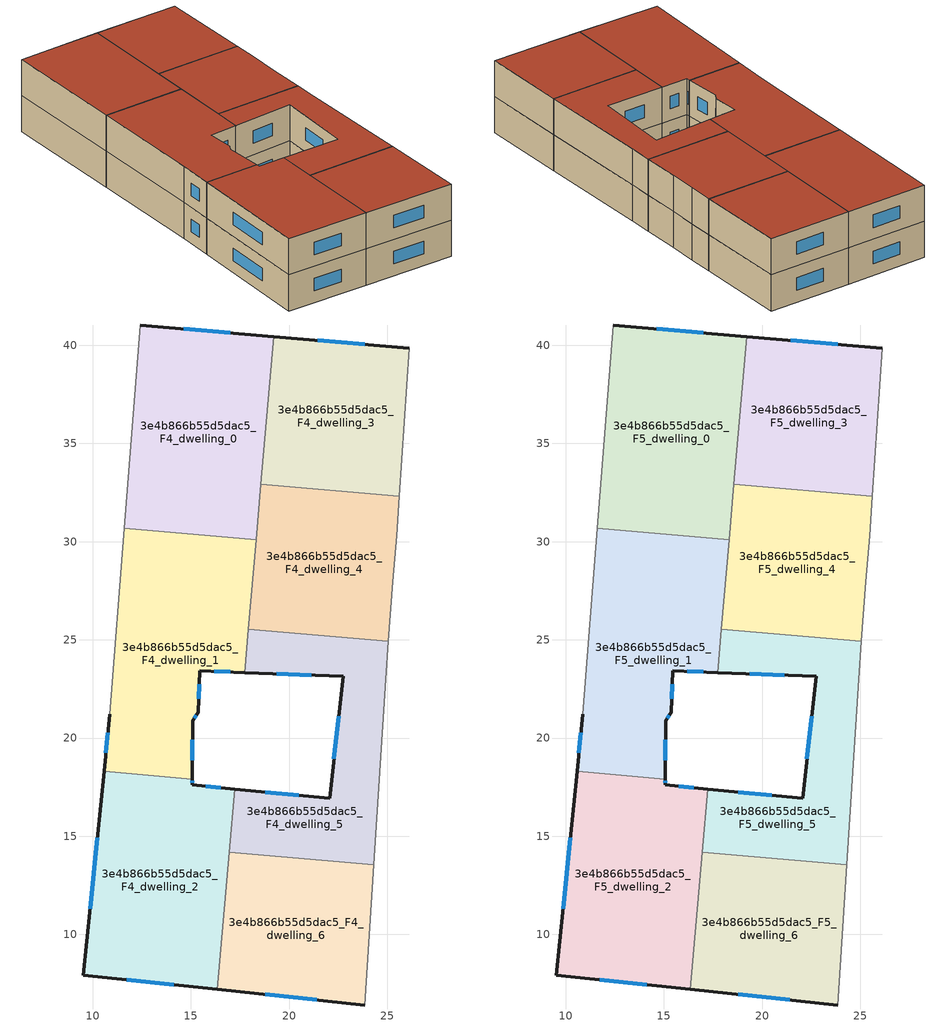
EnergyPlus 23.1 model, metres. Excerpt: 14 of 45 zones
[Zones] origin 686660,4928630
3e4b866b55d5dac5_F4_dwelling_0
 floor to 3e4b866b55d5dac5_F3_dwelling_0 (EU_floor_Construction): 19.21,40.45 18.32,30.1 11.61,30.68 12.42,41.03 z12
 wall outside (EU_wall_Construction): 19.21,40.45 12.42,41.03 z12:15
 wall to 3e4b866b55d5dac5_F4_dwelling_1 (EU_wall_Construction): 11.61,30.68 18.32,30.1 z12:15
 wall adiabatic (EU_wall_Construction): 12.42,41.03 11.61,30.68 z12:15
 wall to 3e4b866b55d5dac5_F4_dwelling_3 (EU_wall_Construction): 18.56,32.93 19.21,40.45 z12:15
 wall to 3e4b866b55d5dac5_F4_dwelling_4 (EU_wall_Construction): 18.32,30.1 18.56,32.93 z12:15
 window (EU_Window_Construction): 17,40.64 14.63,40.84 z12.98:14.02
3e4b866b55d5dac5_F4_dwelling_1
 floor to 3e4b866b55d5dac5_F3_dwelling_1 (EU_floor_Construction): 18.32,30.1 17.74,23.33 15.46,23.42 15.38,21.3 15.09,20.87 15.06,17.91 10.58,18.3 10.87,21.2 11.61,30.68 z12
 wall outside (EU_wall_Construction): 15.06,17.91 15.09,20.87 15.38,21.3 15.46,23.42 17.74,23.33 / 10.87,21.2 10.58,18.3 z12:15
 wall to 3e4b866b55d5dac5_F4_dwelling_2 (EU_wall_Construction): 10.58,18.3 15.06,17.91 z12:15
 wall adiabatic (EU_wall_Construction): 11.61,30.68 10.87,21.2 z12:15
 wall to 3e4b866b55d5dac5_F4_dwelling_4 (EU_wall_Construction): 17.93,25.54 18.32,30.1 z12:15
 wall to 3e4b866b55d5dac5_F4_dwelling_5 (EU_wall_Construction): 17.74,23.33 17.93,25.54 z12:15
 window (EU_Window_Construction): 16.2,23.39 17,23.36 / 15.41,21.99 15.43,22.73 / 15.18,21.01 15.29,21.16 / 15.07,18.87 15.08,19.91 / 10.78,20.26 10.67,19.24 z12.98:14.02
3e4b866b55d5dac5_F4_dwelling_2
 floor to 3e4b866b55d5dac5_F3_dwelling_2 (EU_floor_Construction): 17.22,17.4 16.34,7.2 9.53,7.92 10.58,18.3 15.06,17.91 15.06,17.61 z12
 wall outside (EU_wall_Construction): 10.58,18.3 9.53,7.92 16.34,7.2 / 17.22,17.4 15.06,17.61 15.06,17.91 z12:15
 wall to 3e4b866b55d5dac5_F4_dwelling_6 (EU_wall_Construction): 16.34,7.2 16.95,14.17 z12:15
 wall to 3e4b866b55d5dac5_F4_dwelling_5 (EU_wall_Construction): 16.95,14.17 17.22,17.4 z12:15
 window (EU_Window_Construction): 10.24,14.92 9.87,11.3 / 15.06,17.71 15.06,17.81 / 16.52,17.47 15.76,17.54 / 11.75,7.69 14.13,7.44 z12.98:14.02
3e4b866b55d5dac5_F4_dwelling_3
 floor to 3e4b866b55d5dac5_F3_dwelling_3 (EU_floor_Construction): 26.11,39.85 25.61,32.32 18.56,32.93 19.21,40.45 z12
 wall outside (EU_wall_Construction): 26.11,39.85 19.21,40.45 z12:15
 wall to 3e4b866b55d5dac5_F4_dwelling_4 (EU_wall_Construction): 18.56,32.93 25.61,32.32 z12:15
 wall adiabatic (EU_wall_Construction): 25.61,32.32 26.11,39.85 z12:15
 window (EU_Window_Construction): 23.87,40.05 21.46,40.25 z12.98:14.02
3e4b866b55d5dac5_F4_dwelling_4
 floor to 3e4b866b55d5dac5_F3_dwelling_4 (EU_floor_Construction): 25.61,32.32 25.48,30.29 25.27,27.95 25.06,24.92 17.93,25.54 18.56,32.93 z12
 wall adiabatic (EU_wall_Construction): 25.06,24.92 25.27,27.95 25.48,30.29 25.61,32.32 z12:15
 wall to 3e4b866b55d5dac5_F4_dwelling_5 (EU_wall_Construction): 17.93,25.54 25.06,24.92 z12:15
3e4b866b55d5dac5_F4_dwelling_5
 floor to 3e4b866b55d5dac5_F3_dwelling_5 (EU_floor_Construction): 25.06,24.92 24.92,22.98 24.31,13.54 16.95,14.17 17.22,17.4 22.06,16.92 22.75,23.13 17.74,23.33 17.93,25.54 z12
 wall outside (EU_wall_Construction): 17.74,23.33 22.75,23.13 22.06,16.92 17.22,17.4 z12:15
 wall adiabatic (EU_wall_Construction): 24.31,13.54 24.92,22.98 25.06,24.92 z12:15
 wall to 3e4b866b55d5dac5_F4_dwelling_6 (EU_wall_Construction): 16.95,14.17 24.31,13.54 z12:15
 window (EU_Window_Construction): 19.37,23.27 21.12,23.2 / 20.49,17.08 18.8,17.25 / 22.53,21.11 22.28,18.94 z12.98:14.02
3e4b866b55d5dac5_F4_dwelling_6
 floor to 3e4b866b55d5dac5_F3_dwelling_6 (EU_floor_Construction): 24.31,13.54 23.85,6.4 16.34,7.2 16.95,14.17 z12
 wall outside (EU_wall_Construction): 16.34,7.2 23.85,6.4 z12:15
 wall adiabatic (EU_wall_Construction): 23.85,6.4 24.31,13.54 z12:15
 window (EU_Window_Construction): 18.79,6.94 21.41,6.66 z12.98:14.02
3e4b866b55d5dac5_F5_dwelling_0
 floor to 3e4b866b55d5dac5_F4_dwelling_0 (EU_floor_Construction): 19.21,40.45 18.32,30.1 11.61,30.68 12.42,41.03 z15
 wall outside (EU_wall_Construction): 19.21,40.45 12.42,41.03 z15:18
 wall to 3e4b866b55d5dac5_F5_dwelling_1 (EU_wall_Construction): 11.61,30.68 18.32,30.1 z15:18
 wall adiabatic (EU_wall_Construction): 12.42,41.03 11.61,30.68 z15:18
 wall to 3e4b866b55d5dac5_F5_dwelling_3 (EU_wall_Construction): 18.56,32.93 19.21,40.45 z15:18
 wall to 3e4b866b55d5dac5_F5_dwelling_4 (EU_wall_Construction): 18.32,30.1 18.56,32.93 z15:18
 window (EU_Window_Construction): 17,40.64 14.63,40.84 z15.98:17.02
 roof outside (EU_roof_Construction): 18.32,30.1 19.21,40.45 12.42,41.03 11.61,30.68 z18
3e4b866b55d5dac5_F5_dwelling_1
 floor to 3e4b866b55d5dac5_F4_dwelling_1 (EU_floor_Construction): 18.32,30.1 17.74,23.33 15.46,23.42 15.38,21.3 15.09,20.87 15.06,17.91 10.58,18.3 10.87,21.2 11.61,30.68 z15
 wall outside (EU_wall_Construction): 15.06,17.91 15.09,20.87 15.38,21.3 15.46,23.42 17.74,23.33 / 10.87,21.2 10.58,18.3 z15:18
 wall to 3e4b866b55d5dac5_F5_dwelling_2 (EU_wall_Construction): 10.58,18.3 15.06,17.91 z15:18
 wall adiabatic (EU_wall_Construction): 11.61,30.68 10.87,21.2 z15:18
 wall to 3e4b866b55d5dac5_F5_dwelling_4 (EU_wall_Construction): 17.93,25.54 18.32,30.1 z15:18
 wall to 3e4b866b55d5dac5_F5_dwelling_5 (EU_wall_Construction): 17.74,23.33 17.93,25.54 z15:18
 window (EU_Window_Construction): 16.2,23.39 17,23.36 / 15.41,21.99 15.43,22.73 / 15.18,21.01 15.29,21.16 / 15.07,18.87 15.08,19.91 / 10.78,20.26 10.67,19.24 z15.98:17.02
 roof outside (EU_roof_Construction): 15.06,17.91 15.09,20.87 15.38,21.3 15.46,23.42 17.74,23.33 18.32,30.1 11.61,30.68 10.87,21.2 10.58,18.3 z18
3e4b866b55d5dac5_F5_dwelling_2
 floor to 3e4b866b55d5dac5_F4_dwelling_2 (EU_floor_Construction): 17.22,17.4 16.34,7.2 9.53,7.92 10.58,18.3 15.06,17.91 15.06,17.61 z15
 wall outside (EU_wall_Construction): 10.58,18.3 9.53,7.92 16.34,7.2 / 17.22,17.4 15.06,17.61 15.06,17.91 z15:18
 wall to 3e4b866b55d5dac5_F5_dwelling_6 (EU_wall_Construction): 16.34,7.2 16.95,14.17 z15:18
 wall to 3e4b866b55d5dac5_F5_dwelling_5 (EU_wall_Construction): 16.95,14.17 17.22,17.4 z15:18
 window (EU_Window_Construction): 10.24,14.92 9.87,11.3 / 15.06,17.71 15.06,17.81 / 16.52,17.47 15.76,17.54 / 11.75,7.69 14.13,7.44 z15.98:17.02
 roof outside (EU_roof_Construction): 16.34,7.2 17.22,17.4 15.06,17.61 15.06,17.91 10.58,18.3 9.53,7.92 z18
3e4b866b55d5dac5_F5_dwelling_3
 floor to 3e4b866b55d5dac5_F4_dwelling_3 (EU_floor_Construction): 26.11,39.85 25.61,32.32 18.56,32.93 19.21,40.45 z15
 wall outside (EU_wall_Construction): 26.11,39.85 19.21,40.45 z15:18
 wall to 3e4b866b55d5dac5_F5_dwelling_4 (EU_wall_Construction): 18.56,32.93 25.61,32.32 z15:18
 wall adiabatic (EU_wall_Construction): 25.61,32.32 26.11,39.85 z15:18
 window (EU_Window_Construction): 23.87,40.05 21.46,40.25 z15.98:17.02
 roof outside (EU_roof_Construction): 25.61,32.32 26.11,39.85 19.21,40.45 18.56,32.93 z18
3e4b866b55d5dac5_F5_dwelling_4
 floor to 3e4b866b55d5dac5_F4_dwelling_4 (EU_floor_Construction): 25.61,32.32 25.48,30.29 25.27,27.95 25.06,24.92 17.93,25.54 18.56,32.93 z15
 wall adiabatic (EU_wall_Construction): 25.06,24.92 25.27,27.95 25.48,30.29 25.61,32.32 z15:18
 wall to 3e4b866b55d5dac5_F5_dwelling_5 (EU_wall_Construction): 17.93,25.54 25.06,24.92 z15:18
 roof outside (EU_roof_Construction): 25.06,24.92 25.27,27.95 25.48,30.29 25.61,32.32 18.56,32.93 17.93,25.54 z18
3e4b866b55d5dac5_F5_dwelling_5
 floor to 3e4b866b55d5dac5_F4_dwelling_5 (EU_floor_Construction): 25.06,24.92 24.92,22.98 24.31,13.54 16.95,14.17 17.22,17.4 22.06,16.92 22.75,23.13 17.74,23.33 17.93,25.54 z15
 wall outside (EU_wall_Construction): 17.74,23.33 22.75,23.13 22.06,16.92 17.22,17.4 z15:18
 wall adiabatic (EU_wall_Construction): 24.31,13.54 24.92,22.98 25.06,24.92 z15:18
 wall to 3e4b866b55d5dac5_F5_dwelling_6 (EU_wall_Construction): 16.95,14.17 24.31,13.54 z15:18
 window (EU_Window_Construction): 19.37,23.27 21.12,23.2 / 20.49,17.08 18.8,17.25 / 22.53,21.11 22.28,18.94 z15.98:17.02
 roof outside (EU_roof_Construction): 24.31,13.54 24.92,22.98 25.06,24.92 17.93,25.54 17.74,23.33 22.75,23.13 22.06,16.92 17.22,17.4 16.95,14.17 z18
3e4b866b55d5dac5_F5_dwelling_6
 floor to 3e4b866b55d5dac5_F4_dwelling_6 (EU_floor_Construction): 24.31,13.54 23.85,6.4 16.34,7.2 16.95,14.17 z15
 wall outside (EU_wall_Construction): 16.34,7.2 23.85,6.4 z15:18
 wall adiabatic (EU_wall_Construction): 23.85,6.4 24.31,13.54 z15:18
 window (EU_Window_Construction): 18.79,6.94 21.41,6.66 z15.98:17.02
 roof outside (EU_roof_Construction): 23.85,6.4 24.31,13.54 16.95,14.17 16.34,7.2 z18
[Building]
EU S2 Campaign: North Axis=0; Terrain=City; Solar Distribution=FullExterior
[Site:Location]
Bologna: Latitude=44.5; Longitude=11.25; Time Zone=1; Elevation=37
[SizingPeriod:WeatherFileDays]
AnnualSizingPeriod: Begin Month=1; Begin Day of Month=1; End Month=12; End Day of Month=31; Day of Week for Start Day=Monday; Use Weather File Daylight Saving Period=No; Use Weather File Rain and Snow Indicators=No
[MATERIAL]
EU_InternalMass_Material: Roughness=MediumRough; Thickness=0.1; Conductivity=1; Density=1800; Specific Heat=900; Thermal Absorptance=0.9; Solar Absorptance=0.7; Visible Absorptance=0.7
[MATERIAL:NOMASS] Roughness=MediumRough; Thermal Absorptance=0.9; Solar Absorptance=0.7; Visible Absorptance=0.7
Name | Thermal Resistance
EU_wall_NoMass | 0.905828
EU_roof_NoMass | 0.37593
EU_floor_NoMass | 0.67114
[WINDOWMATERIAL:SIMPLEGLAZINGSYSTEM]
EU_Window_SimpleGlazing: UFactor=4.52486; Solar Heat Gain Coefficient=0.85; Visible Transmittance=0.85
[CONSTRUCTION]
EU_wall_Construction: EU_wall_NoMass
EU_roof_Construction: EU_roof_NoMass
EU_floor_Construction: EU_floor_NoMass
EU_Window_Construction: EU_Window_SimpleGlazing
EU_InternalMass_Construction: EU_InternalMass_Material
[ZONE] Type=1; Multiplier=1; Ceiling Height=autocalculate; Floor Area=autocalculate; Part of Total Floor Area=Yes
Name | Volume
3e4b866b55d5dac5_F4_dwelling_0; 3e4b866b55d5dac5_F5_dwelling_0 | 211.247
3e4b866b55d5dac5_F4_dwelling_1; 3e4b866b55d5dac5_F5_dwelling_1 | 211.252
3e4b866b55d5dac5_F4_dwelling_2; 3e4b866b55d5dac5_F5_dwelling_2 | 211.255
3e4b866b55d5dac5_F4_dwelling_3; 3e4b866b55d5dac5_F5_dwelling_3 | 158.451
3e4b866b55d5dac5_F4_dwelling_4; 3e4b866b55d5dac5_F5_dwelling_4 | 158.454
3e4b866b55d5dac5_F4_dwelling_5; 3e4b866b55d5dac5_F5_dwelling_5 | 158.448
3e4b866b55d5dac5_F4_dwelling_6; 3e4b866b55d5dac5_F5_dwelling_6 | 158.435
[INTERNALMASS] Construction=EU_InternalMass_Construction
Name | Zone or ZoneList | Surface Area
3e4b866b55d5dac5_F4_dwelling_0_EU_InternalMass | 3e4b866b55d5dac5_F4_dwelling_0 | 70.4153
3e4b866b55d5dac5_F4_dwelling_1_EU_InternalMass | 3e4b866b55d5dac5_F4_dwelling_1 | 70.4174
3e4b866b55d5dac5_F4_dwelling_2_EU_InternalMass | 3e4b866b55d5dac5_F4_dwelling_2 | 70.4213
3e4b866b55d5dac5_F4_dwelling_3_EU_InternalMass | 3e4b866b55d5dac5_F4_dwelling_3 | 52.8171
3e4b866b55d5dac5_F4_dwelling_4_EU_InternalMass | 3e4b866b55d5dac5_F4_dwelling_4 | 52.8183
3e4b866b55d5dac5_F4_dwelling_5_EU_InternalMass | 3e4b866b55d5dac5_F4_dwelling_5 | 52.8158
3e4b866b55d5dac5_F4_dwelling_6_EU_InternalMass | 3e4b866b55d5dac5_F4_dwelling_6 | 52.8118
3e4b866b55d5dac5_F5_dwelling_0_EU_InternalMass | 3e4b866b55d5dac5_F5_dwelling_0 | 70.4153
3e4b866b55d5dac5_F5_dwelling_1_EU_InternalMass | 3e4b866b55d5dac5_F5_dwelling_1 | 70.4174
3e4b866b55d5dac5_F5_dwelling_2_EU_InternalMass | 3e4b866b55d5dac5_F5_dwelling_2 | 70.4213
3e4b866b55d5dac5_F5_dwelling_3_EU_InternalMass | 3e4b866b55d5dac5_F5_dwelling_3 | 52.8171
3e4b866b55d5dac5_F5_dwelling_4_EU_InternalMass | 3e4b866b55d5dac5_F5_dwelling_4 | 52.8183
3e4b866b55d5dac5_F5_dwelling_5_EU_InternalMass | 3e4b866b55d5dac5_F5_dwelling_5 | 52.8158
3e4b866b55d5dac5_F5_dwelling_6_EU_InternalMass | 3e4b866b55d5dac5_F5_dwelling_6 | 52.8118
[OTHEREQUIPMENT] Fuel Type=Electricity; Design Level Calculation Method=Watts/Area; Power per Zone Floor Area=1; Fraction Latent=0; Fraction Radiant=0; Fraction Lost=0; Carbon Dioxide Generation Rate=0; EndUse Subcategory=EU_Step8_InternalGains
Name | Zone or ZoneList or Space or SpaceList | Schedule
EU_Step8_InternalGain_3e4b866b55d5dac5_F4_dwelling_0_f000 | 3e4b866b55d5dac5_F4_dwelling_0 | EU_Step8_GainSchedule_3e4b866b55d5dac5_F4_dwelling_0_f000
EU_Step8_InternalGain_3e4b866b55d5dac5_F4_dwelling_1_f000 | 3e4b866b55d5dac5_F4_dwelling_1 | EU_Step8_GainSchedule_3e4b866b55d5dac5_F4_dwelling_1_f000
EU_Step8_InternalGain_3e4b866b55d5dac5_F4_dwelling_2_f000 | 3e4b866b55d5dac5_F4_dwelling_2 | EU_Step8_GainSchedule_3e4b866b55d5dac5_F4_dwelling_2_f000
EU_Step8_InternalGain_3e4b866b55d5dac5_F4_dwelling_3_f000 | 3e4b866b55d5dac5_F4_dwelling_3 | EU_Step8_GainSchedule_3e4b866b55d5dac5_F4_dwelling_3_f000
EU_Step8_InternalGain_3e4b866b55d5dac5_F4_dwelling_4_f000 | 3e4b866b55d5dac5_F4_dwelling_4 | EU_Step8_GainSchedule_3e4b866b55d5dac5_F4_dwelling_4_f000
EU_Step8_InternalGain_3e4b866b55d5dac5_F4_dwelling_5_f000 | 3e4b866b55d5dac5_F4_dwelling_5 | EU_Step8_GainSchedule_3e4b866b55d5dac5_F4_dwelling_5_f000
EU_Step8_InternalGain_3e4b866b55d5dac5_F4_dwelling_6_f000 | 3e4b866b55d5dac5_F4_dwelling_6 | EU_Step8_GainSchedule_3e4b866b55d5dac5_F4_dwelling_6_f000
EU_Step8_InternalGain_3e4b866b55d5dac5_F5_dwelling_0_f000 | 3e4b866b55d5dac5_F5_dwelling_0 | EU_Step8_GainSchedule_3e4b866b55d5dac5_F5_dwelling_0_f000
EU_Step8_InternalGain_3e4b866b55d5dac5_F5_dwelling_1_f000 | 3e4b866b55d5dac5_F5_dwelling_1 | EU_Step8_GainSchedule_3e4b866b55d5dac5_F5_dwelling_1_f000
EU_Step8_InternalGain_3e4b866b55d5dac5_F5_dwelling_2_f000 | 3e4b866b55d5dac5_F5_dwelling_2 | EU_Step8_GainSchedule_3e4b866b55d5dac5_F5_dwelling_2_f000
EU_Step8_InternalGain_3e4b866b55d5dac5_F5_dwelling_3_f000 | 3e4b866b55d5dac5_F5_dwelling_3 | EU_Step8_GainSchedule_3e4b866b55d5dac5_F5_dwelling_3_f000
EU_Step8_InternalGain_3e4b866b55d5dac5_F5_dwelling_4_f000 | 3e4b866b55d5dac5_F5_dwelling_4 | EU_Step8_GainSchedule_3e4b866b55d5dac5_F5_dwelling_4_f000
EU_Step8_InternalGain_3e4b866b55d5dac5_F5_dwelling_5_f000 | 3e4b866b55d5dac5_F5_dwelling_5 | EU_Step8_GainSchedule_3e4b866b55d5dac5_F5_dwelling_5_f000
EU_Step8_InternalGain_3e4b866b55d5dac5_F5_dwelling_6_f000 | 3e4b866b55d5dac5_F5_dwelling_6 | EU_Step8_GainSchedule_3e4b866b55d5dac5_F5_dwelling_6_f000
[ZONEVENTILATION:DESIGNFLOWRATE] Schedule=EU_AlwaysOn; Design Flow Rate Calculation Method=AirChanges/Hour; Air Changes per Hour=0.73129; Ventilation Type=Natural; Fan Pressure Rise=0; Fan Total Efficiency=1; Constant Term Coefficient=1; Temperature Term Coefficient=0; Velocity Term Coefficient=0; Velocity Squared Term Coefficient=0; Minimum Indoor Temperature=-100; Maximum Indoor Temperature=100; Delta Temperature=-100; Minimum Outdoor Temperature=-100; Maximum Outdoor Temperature=100; Maximum Wind Speed=40
Name | Zone or ZoneList or Space or SpaceList
EU_ConstantAir_3e4b866b55d5dac5_F4_dwelling_0 | 3e4b866b55d5dac5_F4_dwelling_0
EU_ConstantAir_3e4b866b55d5dac5_F4_dwelling_1 | 3e4b866b55d5dac5_F4_dwelling_1
EU_ConstantAir_3e4b866b55d5dac5_F4_dwelling_2 | 3e4b866b55d5dac5_F4_dwelling_2
EU_ConstantAir_3e4b866b55d5dac5_F4_dwelling_3 | 3e4b866b55d5dac5_F4_dwelling_3
EU_ConstantAir_3e4b866b55d5dac5_F4_dwelling_4 | 3e4b866b55d5dac5_F4_dwelling_4
EU_ConstantAir_3e4b866b55d5dac5_F4_dwelling_5 | 3e4b866b55d5dac5_F4_dwelling_5
EU_ConstantAir_3e4b866b55d5dac5_F4_dwelling_6 | 3e4b866b55d5dac5_F4_dwelling_6
EU_ConstantAir_3e4b866b55d5dac5_F5_dwelling_0 | 3e4b866b55d5dac5_F5_dwelling_0
EU_ConstantAir_3e4b866b55d5dac5_F5_dwelling_1 | 3e4b866b55d5dac5_F5_dwelling_1
EU_ConstantAir_3e4b866b55d5dac5_F5_dwelling_2 | 3e4b866b55d5dac5_F5_dwelling_2
EU_ConstantAir_3e4b866b55d5dac5_F5_dwelling_3 | 3e4b866b55d5dac5_F5_dwelling_3
EU_ConstantAir_3e4b866b55d5dac5_F5_dwelling_4 | 3e4b866b55d5dac5_F5_dwelling_4
EU_ConstantAir_3e4b866b55d5dac5_F5_dwelling_5 | 3e4b866b55d5dac5_F5_dwelling_5
EU_ConstantAir_3e4b866b55d5dac5_F5_dwelling_6 | 3e4b866b55d5dac5_F5_dwelling_6
[HVACTEMPLATE:THERMOSTAT] Constant Heating Setpoint=20; Constant Cooling Setpoint=50
EU_HeatOnly_3e4b866b55d5dac5_F0_dwelling_0; EU_HeatOnly_3e4b866b55d5dac5_F0_dwelling_1; EU_HeatOnly_3e4b866b55d5dac5_F0_dwelling_2; EU_HeatOnly_3e4b866b55d5dac5_F0_dwelling_3; EU_HeatOnly_3e4b866b55d5dac5_F0_dwelling_4; EU_HeatOnly_3e4b866b55d5dac5_F0_dwelling_5; EU_HeatOnly_3e4b866b55d5dac5_F0_dwelling_6; EU_HeatOnly_3e4b866b55d5dac5_F0_dwelling_7; EU_HeatOnly_3e4b866b55d5dac5_F1_dwelling_0; EU_HeatOnly_3e4b866b55d5dac5_F1_dwelling_1; EU_HeatOnly_3e4b866b55d5dac5_F1_dwelling_2; EU_HeatOnly_3e4b866b55d5dac5_F1_dwelling_3; EU_HeatOnly_3e4b866b55d5dac5_F1_dwelling_4; EU_HeatOnly_3e4b866b55d5dac5_F1_dwelling_5; EU_HeatOnly_3e4b866b55d5dac5_F1_dwelling_6; EU_HeatOnly_3e4b866b55d5dac5_F1_dwelling_7; EU_HeatOnly_3e4b866b55d5dac5_F2_dwelling_0; EU_HeatOnly_3e4b866b55d5dac5_F2_dwelling_1; EU_HeatOnly_3e4b866b55d5dac5_F2_dwelling_2; EU_HeatOnly_3e4b866b55d5dac5_F2_dwelling_3; EU_HeatOnly_3e4b866b55d5dac5_F2_dwelling_4; EU_HeatOnly_3e4b866b55d5dac5_F2_dwelling_5; EU_HeatOnly_3e4b866b55d5dac5_F2_dwelling_6; EU_HeatOnly_3e4b866b55d5dac5_F2_dwelling_7; EU_HeatOnly_3e4b866b55d5dac5_F3_dwelling_0; EU_HeatOnly_3e4b866b55d5dac5_F3_dwelling_1; EU_HeatOnly_3e4b866b55d5dac5_F3_dwelling_2; EU_HeatOnly_3e4b866b55d5dac5_F3_dwelling_3; EU_HeatOnly_3e4b866b55d5dac5_F3_dwelling_4; EU_HeatOnly_3e4b866b55d5dac5_F3_dwelling_5; EU_HeatOnly_3e4b866b55d5dac5_F3_dwelling_6; EU_HeatOnly_3e4b866b55d5dac5_F4_dwelling_0; EU_HeatOnly_3e4b866b55d5dac5_F4_dwelling_1; EU_HeatOnly_3e4b866b55d5dac5_F4_dwelling_2; EU_HeatOnly_3e4b866b55d5dac5_F4_dwelling_3; EU_HeatOnly_3e4b866b55d5dac5_F4_dwelling_4; EU_HeatOnly_3e4b866b55d5dac5_F4_dwelling_5; EU_HeatOnly_3e4b866b55d5dac5_F4_dwelling_6; EU_HeatOnly_3e4b866b55d5dac5_F5_dwelling_0; EU_HeatOnly_3e4b866b55d5dac5_F5_dwelling_1; EU_HeatOnly_3e4b866b55d5dac5_F5_dwelling_2; EU_HeatOnly_3e4b866b55d5dac5_F5_dwelling_3; EU_HeatOnly_3e4b866b55d5dac5_F5_dwelling_4; EU_HeatOnly_3e4b866b55d5dac5_F5_dwelling_5; EU_HeatOnly_3e4b866b55d5dac5_F5_dwelling_6
[HVACTEMPLATE:ZONE:IDEALLOADSAIRSYSTEM] System Availability Schedule=EU_AlwaysOn; Maximum Heating Supply Air Temperature=50; Minimum Cooling Supply Air Temperature=13; Maximum Heating Supply Air Humidity Ratio=0.0156; Minimum Cooling Supply Air Humidity Ratio=0.0077; Heating Limit=NoLimit; Cooling Limit=NoLimit; Heating Availability Schedule=EU_AlwaysOn; Cooling Availability Schedule=EU_CoolingOff; Dehumidification Control Type=ConstantSensibleHeatRatio; Cooling Sensible Heat Ratio=0.7; Dehumidification Setpoint=60; Humidification Control Type=None; Humidification Setpoint=30; Outdoor Air Method=None; Outdoor Air Flow Rate per Person=0.00944; Outdoor Air Flow Rate per Zone Floor Area=0; Outdoor Air Flow Rate per Zone=0; Demand Controlled Ventilation Type=None; Outdoor Air Economizer Type=NoEconomizer; Heat Recovery Type=None; Sensible Heat Recovery Effectiveness=0.7; Latent Heat Recovery Effectiveness=0.65
Name | Template Thermostat
3e4b866b55d5dac5_F4_dwelling_0 | EU_HeatOnly_3e4b866b55d5dac5_F4_dwelling_0
3e4b866b55d5dac5_F4_dwelling_1 | EU_HeatOnly_3e4b866b55d5dac5_F4_dwelling_1
3e4b866b55d5dac5_F4_dwelling_2 | EU_HeatOnly_3e4b866b55d5dac5_F4_dwelling_2
3e4b866b55d5dac5_F4_dwelling_3 | EU_HeatOnly_3e4b866b55d5dac5_F4_dwelling_3
3e4b866b55d5dac5_F4_dwelling_4 | EU_HeatOnly_3e4b866b55d5dac5_F4_dwelling_4
3e4b866b55d5dac5_F4_dwelling_5 | EU_HeatOnly_3e4b866b55d5dac5_F4_dwelling_5
3e4b866b55d5dac5_F4_dwelling_6 | EU_HeatOnly_3e4b866b55d5dac5_F4_dwelling_6
3e4b866b55d5dac5_F5_dwelling_0 | EU_HeatOnly_3e4b866b55d5dac5_F5_dwelling_0
3e4b866b55d5dac5_F5_dwelling_1 | EU_HeatOnly_3e4b866b55d5dac5_F5_dwelling_1
3e4b866b55d5dac5_F5_dwelling_2 | EU_HeatOnly_3e4b866b55d5dac5_F5_dwelling_2
3e4b866b55d5dac5_F5_dwelling_3 | EU_HeatOnly_3e4b866b55d5dac5_F5_dwelling_3
3e4b866b55d5dac5_F5_dwelling_4 | EU_HeatOnly_3e4b866b55d5dac5_F5_dwelling_4
3e4b866b55d5dac5_F5_dwelling_5 | EU_HeatOnly_3e4b866b55d5dac5_F5_dwelling_5
3e4b866b55d5dac5_F5_dwelling_6 | EU_HeatOnly_3e4b866b55d5dac5_F5_dwelling_6
[SIZING:ZONE] Zone Cooling Design Supply Air Temperature Input Method=SupplyAirTemperature; Zone Cooling Design Supply Air Temperature=13; Zone Heating Design Supply Air Temperature Input Method=SupplyAirTemperature; Zone Heating Design Supply Air Temperature=50; Zone Cooling Design Supply Air Humidity Ratio=0.008; Zone Heating Design Supply Air Humidity Ratio=0.008; Cooling Design Air Flow Method=DesignDay; Cooling Design Air Flow Rate=0; Cooling Minimum Air Flow per Zone Floor Area=0.000762; Cooling Minimum Air Flow=0; Cooling Minimum Air Flow Fraction=0.2; Heating Design Air Flow Method=DesignDay; Heating Design Air Flow Rate=0; Heating Maximum Air Flow per Zone Floor Area=0.002032; Heating Maximum Air Flow=0.141576; Heating Maximum Air Flow Fraction=0.3; Account for Dedicated Outdoor Air System=No; Dedicated Outdoor Air System Control Strategy=NeutralSupplyAir; Dedicated Outdoor Air Low Setpoint Temperature for Design=autosize; Dedicated Outdoor Air High Setpoint Temperature for Design=autosize; Zone Load Sizing Method=Sensible Load Only No Latent Load; Zone Latent Cooling Design Supply Air Humidity Ratio Input Method=HumidityRatioDifference; Zone Cooling Design Supply Air Humidity Ratio Difference=0.005; Zone Latent Heating Design Supply Air Humidity Ratio Input Method=HumidityRatioDifference; Zone Humidification Design Supply Air Humidity Ratio Difference=0.005
3e4b866b55d5dac5_F4_dwelling_0; 3e4b866b55d5dac5_F4_dwelling_1; 3e4b866b55d5dac5_F4_dwelling_2; 3e4b866b55d5dac5_F4_dwelling_3; 3e4b866b55d5dac5_F4_dwelling_4; 3e4b866b55d5dac5_F4_dwelling_5; 3e4b866b55d5dac5_F4_dwelling_6; 3e4b866b55d5dac5_F5_dwelling_0; 3e4b866b55d5dac5_F5_dwelling_1; 3e4b866b55d5dac5_F5_dwelling_2; 3e4b866b55d5dac5_F5_dwelling_3; 3e4b866b55d5dac5_F5_dwelling_4; 3e4b866b55d5dac5_F5_dwelling_5; 3e4b866b55d5dac5_F5_dwelling_6
[SCHEDULE:CONSTANT]
Name | Hourly Value
EU_AlwaysOn | 1
EU_CoolingOff | 0
[SCHEDULE:FILE] Column Number=1; Rows to Skip at Top=0; Number of Hours of Data=8760; Column Separator=Comma; Interpolate to Timestep=No; Minutes per Item=60; Adjust Schedule for Daylight Savings=Yes
Name | File
EU_Step8_GainSchedule_3e4b866b55d5dac5_F4_dwelling_0_f000 | ../../schedules/3e4b866b55d5dac5/3e4b866b55d5dac5_F4_dwelling_0_f000_gain.csv
EU_Step8_GainSchedule_3e4b866b55d5dac5_F4_dwelling_1_f000 | ../../schedules/3e4b866b55d5dac5/3e4b866b55d5dac5_F4_dwelling_1_f000_gain.csv
EU_Step8_GainSchedule_3e4b866b55d5dac5_F4_dwelling_2_f000 | ../../schedules/3e4b866b55d5dac5/3e4b866b55d5dac5_F4_dwelling_2_f000_gain.csv
EU_Step8_GainSchedule_3e4b866b55d5dac5_F4_dwelling_3_f000 | ../../schedules/3e4b866b55d5dac5/3e4b866b55d5dac5_F4_dwelling_3_f000_gain.csv
EU_Step8_GainSchedule_3e4b866b55d5dac5_F4_dwelling_4_f000 | ../../schedules/3e4b866b55d5dac5/3e4b866b55d5dac5_F4_dwelling_4_f000_gain.csv
EU_Step8_GainSchedule_3e4b866b55d5dac5_F4_dwelling_5_f000 | ../../schedules/3e4b866b55d5dac5/3e4b866b55d5dac5_F4_dwelling_5_f000_gain.csv
EU_Step8_GainSchedule_3e4b866b55d5dac5_F4_dwelling_6_f000 | ../../schedules/3e4b866b55d5dac5/3e4b866b55d5dac5_F4_dwelling_6_f000_gain.csv
EU_Step8_GainSchedule_3e4b866b55d5dac5_F5_dwelling_0_f000 | ../../schedules/3e4b866b55d5dac5/3e4b866b55d5dac5_F5_dwelling_0_f000_gain.csv
EU_Step8_GainSchedule_3e4b866b55d5dac5_F5_dwelling_1_f000 | ../../schedules/3e4b866b55d5dac5/3e4b866b55d5dac5_F5_dwelling_1_f000_gain.csv
EU_Step8_GainSchedule_3e4b866b55d5dac5_F5_dwelling_2_f000 | ../../schedules/3e4b866b55d5dac5/3e4b866b55d5dac5_F5_dwelling_2_f000_gain.csv
EU_Step8_GainSchedule_3e4b866b55d5dac5_F5_dwelling_3_f000 | ../../schedules/3e4b866b55d5dac5/3e4b866b55d5dac5_F5_dwelling_3_f000_gain.csv
EU_Step8_GainSchedule_3e4b866b55d5dac5_F5_dwelling_4_f000 | ../../schedules/3e4b866b55d5dac5/3e4b866b55d5dac5_F5_dwelling_4_f000_gain.csv
EU_Step8_GainSchedule_3e4b866b55d5dac5_F5_dwelling_5_f000 | ../../schedules/3e4b866b55d5dac5/3e4b866b55d5dac5_F5_dwelling_5_f000_gain.csv
EU_Step8_GainSchedule_3e4b866b55d5dac5_F5_dwelling_6_f000 | ../../schedules/3e4b866b55d5dac5/3e4b866b55d5dac5_F5_dwelling_6_f000_gain.csv
